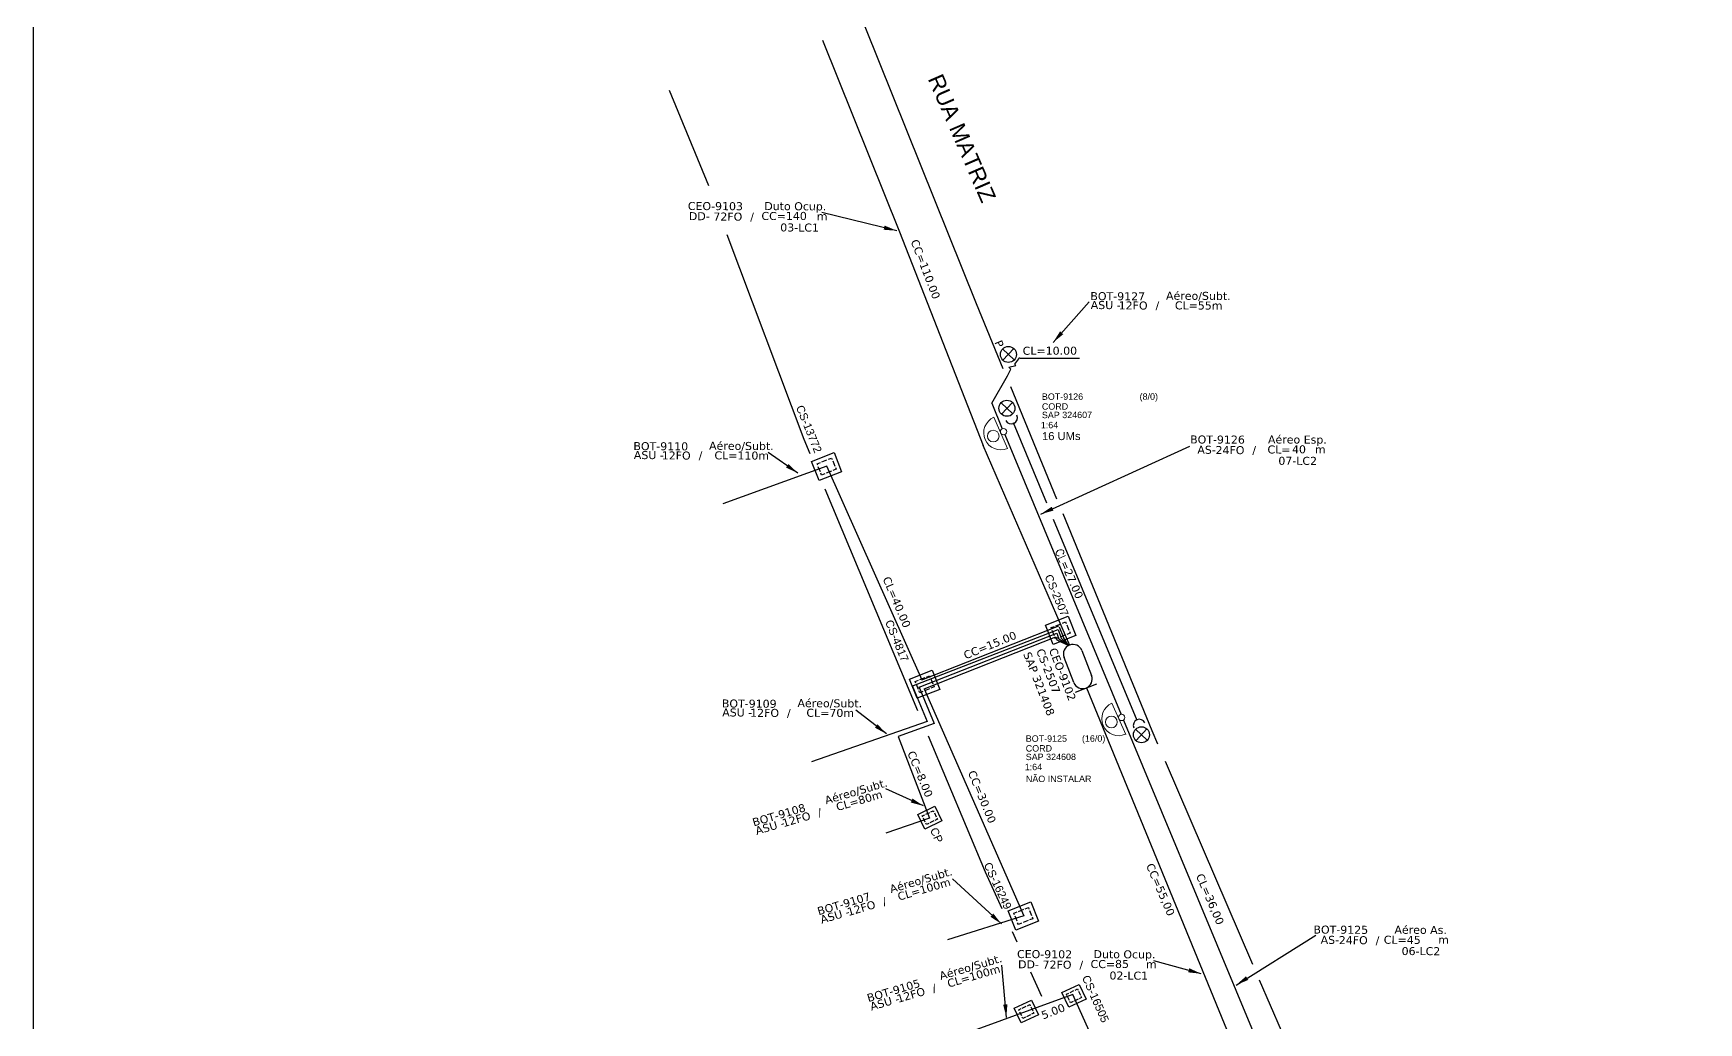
# Model space of a CAD drawing. Extents: x -89 to 749, y 705 to 1299.
# Drawn here: x -89.3 to 166.7, y 907.2 to 1059.2 of the extents above; entities that cross this region are included whole.
import ezdxf
from ezdxf.enums import TextEntityAlignment as Align

# ---------------------------------------------------------------- set-up
doc = ezdxf.new("R2010")
doc.units = 0
for name, color, linetype in [('10.4-Postes', 1, 'Continuous'), ('20.4-CEOS', 1, 'Continuous'), ('20.5-CEO', 1, 'Continuous'), ('CAP a instalar', 1, 'Continuous'), ('CD a instalar', 1, 'Continuous'), ('celulas gpon', 7, 'Continuous'), ('label_cabos', 7, 'Continuous'), ('Legenda', 1, 'Continuous'), ('locais', 7, 'Continuous'), ('locais legendas', 7, 'Continuous'), ('QUADRA', 7, 'Continuous'), ('Segmento de Logradouro Texto', 238, 'Continuous'), ('Subida Lateral', 5, 'Continuous')]:
    doc.layers.add(name, color=color, linetype=linetype)
for name, color, linetype, lineweight in [("20.0-LEGENDA DOS CDO'S", 1, 'Continuous', 0), ('20.2-CDO_POSTE', 1, 'Continuous', 5), ('20.6-CORDOALHA_SUPORTE', 7, 'Continuous', 25), ('CORDOALHA_SUPORTE', 7, 'Continuous', 25)]:
    doc.layers.add(name, color=color, linetype=linetype, lineweight=lineweight)
doc.layers.add('EXTRA', color=50, linetype='Continuous', plot=False)
doc.styles.add('ARIAL', font='arial.ttf')
doc.styles.add('DIGICADE', font='arial.ttf')
doc.styles.add('ROMANS', font='romans')
doc.styles.add('siredit', font='verdana.ttf')
doc.styles.get("Standard").update_dxf_attribs({"font": 'arial.ttf'})
doc.linetypes.add('FENCELINE1', pattern='A,0.25,-0.1,[133,ltypeshp.shx,S=0.1,R=0,X=-0.1,Y=0],-0.1,1', length=1.45)
doc.dimstyles.new('CC', dxfattribs={"dimtxt": 1, "dimasz": 2, "dimexe": 0.18, "dimexo": 0.0625, "dimgap": 0.09, "dimtad": 0, "dimdec": 0, "dimrnd": 1, "dimzin": 0, "dimdsep": 46, "dimtxsty": 'siredit', "dimblk": 'NONE', "dimcen": 0, "dimse1": 1, "dimse2": 1, "dimsd1": 1, "dimsd2": 1, "dimclrt": 7, "dimadec": 0, "dimazin": 0, "dimtfac": 1, "dimtdec": 0, "dimtofl": 0, "dimtmove": 0, "dimatfit": 3, "dimfxl": 0, "dimtolj": 1, "dimtzin": 0, "dimarcsym": 0})

# ---------------------------------------------------------------- blocks, each defined once
blk = doc.blocks.new('LEGENDA DOS CABOS')
at = {"layer": 'EXTRA', "color": 0, "style": 'siredit'}
for tag, p in [('ID', (4.6, 0.97)), ('XX', (9.03, 0.97))]:
    blk.add_attdef(tag, text='', height=0.48, rotation=359.69, dxfattribs=at).set_placement(p, align=Align.MIDDLE_CENTER)
at = {"layer": 'Legenda', "color": 0, "style": 'siredit'}
for tag, p in [('TIPO_CABO', (1.31, 0)), ('CABO', (4.69, -0.05)), ('/', (6.81, -0.05)), ('METROS', (10.03, -0.05))]:
    blk.add_attdef(tag, text='', height=0.8, rotation=359.69, dxfattribs=at).set_placement(p, align=Align.MIDDLE_CENTER)
blk = doc.blocks.new('Inst CDOE-8 CAIXA DIST OPT CDOE 48F_8D C_SPL OPTAP')
at = {"layer": "20.0-LEGENDA DOS CDO'S", "color": 0}
for tag, p, style, flags in [('ID_ATIVIDADE', (0.12, 6.47), 'ARIAL', 3), ('FATOR', (7.92, 6.47), 'ARIAL', 1), ('QTDE', (0.23, -0.97), 'DIGICADE', 3)]:
    blk.add_attdef(tag, p, '', height=0.8, rotation=0.118, dxfattribs=dict(at, style=style, flags=flags))
at = {"layer": "20.0-LEGENDA DOS CDO'S", "color": 0, "style": 'ARIAL'}
for tag, p, height in [('CORDOALHA', (0.12, 4.02), 0.8), ('FID', (0.12, 5.25), 0.8), ('1:XX', (-0.01, 1.7), 0.8), ('SAP', (0.12, 2.96), 0.8), ('UMS', (0.14, 0.22), 1)]:
    blk.add_attdef(tag, p, '', height=height, rotation=0.118, dxfattribs=at)
blk.add_attdef('FIBRAS_UTILIZADAS', text='', height=0.8, rotation=0.118, dxfattribs=at).set_placement((13.48, 5.26), align=Align.CENTER)
blk = doc.blocks.new('*U67')
at = {"color": 0}
blk.add_line((1.51, -1.63), (-2.15, 0.54), dxfattribs=at)
for centre, radius in [((0.2, 0.32), 0.733), ((-0.52, -0.89), 0.393)]:
    blk.add_circle(centre, radius, dxfattribs=at)
blk.add_arc((-0.32, -0.55), 2.12, 329.3268, 149.3268, dxfattribs=at)
blk = doc.blocks.new('MANHOLE_MS')
at = {"color": 0}
for p, q in [((-0.00000604, 0.00000542), (0.00000646, 0.00000542)), ((-0.00000604, -0.00000529), (-0.00000604, 0.00000542)), ((0.00000646, 0.00000542), (0.00000646, -0.00000529)), ((0.00000646, -0.00000529), (-0.00000604, -0.00000529))]:
    blk.add_line(p, q, dxfattribs=at)
for points in [[(-0.00000381, 0.00000234, 0), (-0.00000381, 0.00000319, 0), (-0.00000198, 0.00000319, 0)], [(-0.00000381, -0.00000131, 0), (-0.00000381, 0.00000156, 0)], [(-0.00000121, 0.00000319, 0), (0.00000167, 0.00000319, 0)], [(0.00000244, 0.00000319, 0), (0.00000422, 0.00000319, 0), (0.00000422, 0.00000234, 0)], [(0.00000422, 0.00000156, 0), (0.00000422, -0.00000131, 0)], [(-0.00000198, -0.00000306, 0), (-0.00000381, -0.00000306, 0), (-0.00000381, -0.00000209, 0)], [(0.00000167, -0.00000306, 0), (-0.00000121, -0.00000306, 0)], [(0.00000422, -0.00000209, 0), (0.00000422, -0.00000306, 0), (0.00000244, -0.00000306, 0)]]:
    blk.add_polyline3d(points, dxfattribs=at)
blk = doc.blocks.new('*U70')
at = {"color": 0}
blk.add_line((2.16, -0.54), (-2.09, -0.73), dxfattribs=at)
for centre, radius in [((-0.01, 0.38), 0.733), ((0.05, -1.03), 0.393)]:
    blk.add_circle(centre, radius, dxfattribs=at)
blk.add_arc((0.03, -0.63), 2.12, 2.5635, 182.5635, dxfattribs=at)
blk = doc.blocks.new('Inst CORD ALUMINIO 4.8 MM 3F(sem recursos)')
at = {"layer": '20.6-CORDOALHA_SUPORTE', "color": 0, "lineweight": 0, "style": 'ROMANS'}
blk.add_attdef('LANCE', text='', height=1, dxfattribs=at).set_placement((-0.54, -2.21), align=Align.RIGHT)
at = {"layer": '20.6-CORDOALHA_SUPORTE', "color": 0, "style": 'siredit'}
blk.add_attdef('QTDE', (-0.54, -2.21), '', height=1, rotation=359.69, dxfattribs=at)
at = {"layer": '20.6-CORDOALHA_SUPORTE', "color": 0, "lineweight": 0, "style": 'ROMANS'}
for tag, p, flags in [('FATOR', (-5.2, -4.44), 3), ('ID_ATIVIDADE', (-5.2, -6.67), 3), ('FID', (-5.2, -8.9), 1)]:
    blk.add_attdef(tag, p, '', height=1, dxfattribs=dict(at, flags=flags))
blk = doc.blocks.new('Inst CB AS CFOA-SM-AS-80-TS-24')
at = {"layer": 'label_cabos', "color": 0, "style": 'siredit'}
for tag, flags, p in [('ID_ATIVIDADE', 3, (1.31, 2.67)), ('FATOR', 1, (11.56, 2.55))]:
    blk.add_attdef(tag, text='', height=1, rotation=359.69, dxfattribs=dict(at, flags=flags)).set_placement(p, align=Align.MIDDLE_CENTER)
for tag, p in [('TIPO_CABO', (1.76, 0)), ('DESTINO_CABO', (3.13, 1.26)), ('CABO', (4.69, -0.05)), ('/', (7.71, -0.05)), ('LANCE', (10.81, 0)), ('TIPO_CABO', (13.11, 1.24)), ('UND', (15.96, 0)), ('FID', (13.15, -1.41))]:
    blk.add_attdef(tag, text='', height=1, rotation=359.69, dxfattribs=at).set_placement(p, align=Align.MIDDLE_CENTER)
blk.add_attdef('QTDE', (12.43, -0.47), '', height=1, rotation=359.69, dxfattribs=at)
blk = doc.blocks.new('_None')
blk = doc.blocks.new('Inst CB ESP CFOA-SM-AS-80-TS-24')
at = {"layer": 'label_cabos', "color": 0, "style": 'siredit'}
for tag, flags, p in [('ID_ATIVIDADE', 3, (1.31, 2.67)), ('FATOR', 1, (11.56, 2.55))]:
    blk.add_attdef(tag, text='', height=1, rotation=359.69, dxfattribs=dict(at, flags=flags)).set_placement(p, align=Align.MIDDLE_CENTER)
for tag, p in [('TIPO_CABO', (1.76, 0)), ('DESTINO_CABO', (3.13, 1.26)), ('CABO', (4.69, -0.05)), ('/', (7.71, -0.05)), ('LANCE', (10.81, 0)), ('TIPO_CABO', (13.11, 1.24)), ('UND', (15.96, 0)), ('FID', (13.15, -1.41))]:
    blk.add_attdef(tag, text='', height=1, rotation=359.69, dxfattribs=at).set_placement(p, align=Align.MIDDLE_CENTER)
blk.add_attdef('QTDE', (12.43, -0.47), '', height=1, rotation=359.69, dxfattribs=at)
blk = doc.blocks.new('Inst CB DT OCUP CFOA-SM-DD-S-72')
at = {"layer": 'label_cabos', "color": 0, "style": 'siredit'}
for tag, flags, p in [('ID_ATIVIDADE', 3, (1.31, 2.67)), ('FATOR', 1, (11.56, 2.55))]:
    blk.add_attdef(tag, text='', height=1, rotation=359.69, dxfattribs=dict(at, flags=flags)).set_placement(p, align=Align.MIDDLE_CENTER)
for tag, p in [('TIPO_CABO', (1.11, 0)), ('DESTINO_CABO', (3.13, 1.26)), ('CABO', (4.69, -0.05)), ('/', (7.71, -0.05)), ('LANCE', (10.41, 0.02)), ('TIPO_CABO', (13.11, 1.24)), ('UND', (16.46, 0)), ('FID', (13.65, -1.41))]:
    blk.add_attdef(tag, text='', height=1, rotation=359.69, dxfattribs=at).set_placement(p, align=Align.MIDDLE_CENTER)
blk.add_attdef('QTDE', (11.93, -0.45), '', height=1, rotation=359.69, dxfattribs=at)
blk = doc.blocks.new('CDOE_CT_POSTE')
at = {"layer": "20.0-LEGENDA DOS CDO'S", "color": 0, "style": 'ARIAL'}
for tag, p in [('CDO_N', (0.12, 5.25)), ('CORDOALHA', (0.12, 4.02)), ('SAP', (0.12, 2.96)), ('1:XX', (0.14, 1.23)), ('UMS', (0.14, 0.22))]:
    blk.add_attdef(tag, p, '', height=0.68, rotation=0.118, dxfattribs=at)
blk.add_attdef('FIBRAS_UTILIZADAS', text='', height=0.68, rotation=0.118, dxfattribs=at).set_placement((7.83, 5.26), align=Align.CENTER)

msp = doc.modelspace()

# ---------------------------------------------------------------- linework, layer by layer
msp.add_lwpolyline([(-89.32, 705.02), (749.25, 705.02), (749.25, 1299.02), (-89.32, 1299.02), (-89.32, 705.02)])
at = {"layer": '10.4-Postes', "color": 1}
for p, q in [((59.69, 1010.72), (61.49, 1009.04)), ((61.43, 1010.78), (59.75, 1008.98)), ((59.46, 1002.44), (61.26, 1000.76)), ((61.2, 1002.5), (59.52, 1000.7)), ((80.15, 952.28), (81.95, 950.6)), ((81.89, 952.34), (80.21, 950.54))]:
    msp.add_line(p, q, dxfattribs=at)
for centre in [(60.59, 1009.88), (60.36, 1001.6), (81.05, 951.44)]:
    msp.add_circle(centre, 1.23, dxfattribs=at)
at = {"layer": '20.5-CEO', "color": 7}
for p, q in [((70.64, 959.45), (69.15, 963.3)), ((71.89, 964.37), (73.39, 960.52))]:
    msp.add_line(p, q, dxfattribs=at)
msp.add_lwpolyline([(70.89, 957.97), (74.2, 959.26)], dxfattribs=at)
for centre, start, end in [((70.52, 963.84), 21.241, 201.241), ((72.01, 959.99), 201.241, 21.241)]:
    msp.add_arc(centre, 1.47, start, end, dxfattribs=at)
at = {"layer": 'CAP a instalar', "color": 8, "linetype": 'FENCELINE1', "ltscale": 5}
for points in [[(62.38, 1009.28), (62.38, 1009.28), (71.51, 1009.32)], [(58.03, 1002.38), (60.43, 1006.58)], [(58.03, 1002.38), (59.65, 998.47)], [(47.34, 959.82), (32.66, 992.72), (16.71, 986.94)], [(47.3, 959.9), (68.36, 968.15)], [(45.73, 958.88), (68.22, 967.61)], [(46.86, 958.76), (68.02, 967.03)], [(47.64, 958.47), (67.86, 966.47)], [(45.78, 959.03), (48.09, 953.49), (30.34, 947.3)], [(46.82, 958.86), (49.18, 953.15), (43.63, 951.15), (48.48, 938.64), (41.74, 936.31)], [(47.64, 958.47), (47.64, 958.47), (47.64, 958.47), (62.98, 923.62), (62.98, 923.62)], [(62.98, 923.62), (51.25, 919.9)], [(75.34, 900.8), (70.5, 911.5), (54.04, 905.54)]]:
    msp.add_lwpolyline(points, dxfattribs=at)
at = {"layer": 'CAP a instalar', "color": 7, "linetype": 'FENCELINE1', "ltscale": 5}
for points in [[(60.03, 997.57), (77.93, 954.56)], [(78.29, 953.7), (112.84, 870.7)]]:
    msp.add_lwpolyline(points, dxfattribs=at)
at = {"layer": 'CAP a instalar', "color": 8, "ltscale": 5}
for points in [[(68.41, 968.04), (69.05, 966.4)], [(67.86, 966.47), (68.05, 966)], [(68.02, 967.03), (68.37, 966.13)], [(68.05, 966), (69.83, 965.14)], [(68.22, 967.61), (68.73, 966.29)], [(68.27, 966.2), (68.33, 966.22)], [(69.83, 965.14), (68.37, 966.13)], [(68.73, 966.29), (69.83, 965.14)], [(69.83, 965.14), (69.05, 966.4)]]:
    msp.add_lwpolyline(points, dxfattribs=at)
at = {"layer": 'CD a instalar', "color": 7, "ltscale": 5}
for points in [[(32.03, 1058.15), (43.85, 1028.72)], [(43.85, 1028.72), (56.72, 995.9)], [(56.68, 995.95), (69.98, 965.21)], [(72.6, 958.64), (99.14, 893.96)]]:
    msp.add_lwpolyline(points, dxfattribs=at)
at = {"layer": 'CORDOALHA_SUPORTE'}
for points in [[(60.2, 999.74, 1), (61.9, 1000.54)], [(81.59, 953.25, 1), (79.87, 952.5)]]:
    msp.add_lwpolyline(points, format="xyb", dxfattribs=at)
for points in [[(66.51, 987.04), (61.38, 999.37)], [(80.39, 953.63), (67.55, 984.53)]]:
    msp.add_lwpolyline(points, dxfattribs=at)
at = {"layer": 'QUADRA', "color": 116}
for p, q in [((38.53, 1060.29), (55.65, 1017.69)), ((14.54, 1035.76), (8.49, 1050.42)), ((29.2, 996.8), (17.37, 1028.24)), ((55.65, 1017.69), (59.76, 1007.72)), ((60.9, 1004.95), (68.01, 987.67)), ((30.13, 994.59), (29.2, 996.8)), ((46.68, 955.11), (32.41, 989.15)), ((68.94, 985.41), (82.65, 952.11)), ((57.06, 930.34), (48.31, 951.22)), ((82.65, 952.11), (83.54, 950.06)), ((84.69, 947.38), (98.14, 916.2)), ((59.63, 924.69), (57.06, 930.34)), ((61.95, 919.57), (61.23, 921.14)), ((65.73, 911.21), (64.03, 914.98)), ((99.17, 913.8), (102.54, 905.99))]:
    msp.add_line(p, q, dxfattribs=at)
at = {"layer": 'Subida Lateral', "color": 5}
msp.add_lwpolyline([(60.43, 1006.58), (60.99, 1007.62), (60.65, 1007.92), (61.74, 1008.17), (61.57, 1008.37), (62.35, 1009.41)], dxfattribs=at)

# ---------------------------------------------------------------- block references
at = {"lineweight": 0}
ref = msp.add_blockref('Inst CB DT OCUP CFOA-SM-DD-S-72', (11.7, 1031.12), dxfattribs=dict(at, xscale=1.230426643026703, yscale=1.230426643026703, zscale=1.230426643026703))
ref.add_attrib('DESTINO_CABO', 'CEO-9103', dxfattribs={"layer": 'label_cabos', "color": 0, "height": 1.23, "rotation": 359.69, "style": 'siredit'}).set_placement((15.55, 1032.67), align=Align.MIDDLE_CENTER)
ref.add_attrib('TIPO_CABO', 'Duto Ocup.', dxfattribs={"layer": 'label_cabos', "color": 0, "height": 1.23, "rotation": 359.69, "style": 'siredit'}).set_placement((27.83, 1032.65), align=Align.MIDDLE_CENTER)
ref.add_attrib('/', '/', dxfattribs={"layer": 'label_cabos', "color": 0, "height": 1.23, "rotation": 359.69, "style": 'siredit'}).set_placement((21.19, 1031.06), align=Align.MIDDLE_CENTER)
ref.add_attrib('FID', '03-LC1', dxfattribs={"layer": 'label_cabos', "color": 0, "height": 1.23, "rotation": 359.69, "style": 'siredit'}).set_placement((28.49, 1029.38), align=Align.MIDDLE_CENTER)
ref.add_attrib('LANCE', 'CC=', dxfattribs={"layer": 'label_cabos', "color": 0, "height": 1.23, "rotation": 359.69, "style": 'siredit'}).set_placement((24.51, 1031.15), align=Align.MIDDLE_CENTER)
ref.add_attrib('UND', 'm', dxfattribs={"layer": 'label_cabos', "color": 0, "height": 1.23, "rotation": 359.69, "style": 'siredit'}).set_placement((31.96, 1031.12), align=Align.MIDDLE_CENTER)
ref.add_attrib('CABO', '72FO', dxfattribs={"layer": 'label_cabos', "color": 0, "height": 1.23, "rotation": 359.69, "style": 'siredit'}).set_placement((17.46, 1031.06), align=Align.MIDDLE_CENTER)
ref.add_attrib('TIPO_CABO', 'DD-', dxfattribs={"layer": 'label_cabos', "color": 0, "height": 1.23, "rotation": 359.69, "style": 'siredit'}).set_placement((13.07, 1031.12), align=Align.MIDDLE_CENTER)
ref.add_attrib('QTDE', '140', (26.38, 1030.56), dxfattribs={"layer": 'label_cabos', "color": 0, "height": 1.23, "rotation": 359.69, "style": 'siredit'})
at = {"color": 0, "lineweight": 0, "xscale": 1.230426643026703, "yscale": 1.230426643026703, "zscale": 1.230426643026703, "rotation": 293.9963951192394}
msp.add_blockref('Inst CORD ALUMINIO 4.8 MM 3F(sem recursos)', (71.85, 977.1), dxfattribs=at).add_auto_attribs({'QTDE': '27.00', 'LANCE': 'CL='})
at = {"color": 0, "lineweight": 0}
ref = msp.add_blockref('Inst CB DT OCUP CFOA-SM-DD-S-72', (62.31, 916.17), dxfattribs=dict(at, xscale=1.230426643026703, yscale=1.230426643026703, zscale=1.230426643026703))
ref.add_attrib('DESTINO_CABO', 'CEO-9102', dxfattribs={"layer": 'label_cabos', "color": 0, "height": 1.23, "rotation": 359.69, "style": 'siredit'}).set_placement((66.16, 917.72), align=Align.MIDDLE_CENTER)
ref.add_attrib('TIPO_CABO', 'Duto Ocup.', dxfattribs={"layer": 'label_cabos', "color": 0, "height": 1.23, "rotation": 359.69, "style": 'siredit'}).set_placement((78.44, 917.7), align=Align.MIDDLE_CENTER)
ref.add_attrib('/', '/', dxfattribs={"layer": 'label_cabos', "color": 0, "height": 1.23, "rotation": 359.69, "style": 'siredit'}).set_placement((71.8, 916.11), align=Align.MIDDLE_CENTER)
ref.add_attrib('FID', '02-LC1', dxfattribs={"layer": 'label_cabos', "color": 0, "height": 1.23, "rotation": 359.69, "style": 'siredit'}).set_placement((79.1, 914.43), align=Align.MIDDLE_CENTER)
ref.add_attrib('LANCE', 'CC=', dxfattribs={"layer": 'label_cabos', "color": 0, "height": 1.23, "rotation": 359.69, "style": 'siredit'}).set_placement((75.11, 916.2), align=Align.MIDDLE_CENTER)
ref.add_attrib('UND', 'm', dxfattribs={"layer": 'label_cabos', "color": 0, "height": 1.23, "rotation": 359.69, "style": 'siredit'}).set_placement((82.56, 916.17), align=Align.MIDDLE_CENTER)
ref.add_attrib('CABO', '72FO', dxfattribs={"layer": 'label_cabos', "color": 0, "height": 1.23, "rotation": 359.69, "style": 'siredit'}).set_placement((68.07, 916.11), align=Align.MIDDLE_CENTER)
ref.add_attrib('TIPO_CABO', 'DD-', dxfattribs={"layer": 'label_cabos', "color": 0, "height": 1.23, "rotation": 359.69, "style": 'siredit'}).set_placement((63.68, 916.16), align=Align.MIDDLE_CENTER)
ref.add_attrib('QTDE', '85', (76.98, 915.61), dxfattribs={"layer": 'label_cabos', "color": 0, "height": 1.23, "rotation": 359.69, "style": 'siredit'})
at = {"layer": "20.0-LEGENDA DOS CDO'S", "color": 7, "lineweight": 0, "xscale": 1.230426643026703, "yscale": 1.230426643026703, "zscale": 1.230426643026703}
msp.add_blockref('Inst CDOE-8 CAIXA DIST OPT CDOE 48F_8D C_SPL OPTAP', (65.59, 996.44), dxfattribs=at).add_auto_attribs({'FID': 'BOT-9126', 'CORDOALHA': 'CORD', 'SAP': 'SAP 324607', '1:XX': '1:64', 'UMS': '16 UMs', 'FIBRAS_UTILIZADAS': '(8/0)'})
at = {"layer": "20.0-LEGENDA DOS CDO'S", "color": 252}
ref = msp.add_blockref('CDOE_CT_POSTE', (63.11, 943.9), dxfattribs=dict(at, xscale=1.230426643026703, yscale=1.230426643026703, zscale=1.230426643026703))
ref.add_attrib('CDO_N', 'BOT-9125', (63.26, 950.35), dxfattribs={"color": 0, "height": 0.984, "rotation": 0.118, "style": 'ARIAL'})
ref.add_attrib('CORDOALHA', 'CORD', (63.26, 948.85), dxfattribs={"color": 0, "height": 0.984, "rotation": 0.118, "style": 'ARIAL'})
ref.add_attrib('SAP', 'SAP 324608', (63.26, 947.54), dxfattribs={"color": 0, "height": 0.984, "rotation": 0.118, "style": 'ARIAL'})
ref.add_attrib('1:XX', '1:64', (63.1, 945.99), dxfattribs={"color": 0, "height": 0.984, "rotation": 0.118, "style": 'ARIAL'})
ref.add_attrib('UMS', 'NÃO INSTALAR', (63.28, 944.16), dxfattribs={"color": 0, "height": 0.9843, "rotation": 0.118, "style": 'ARIAL'})
ref.add_attrib('FIBRAS_UTILIZADAS', '     (16/0)', dxfattribs={"color": 0, "height": 0.9843, "rotation": 0.118, "style": 'ARIAL'}).set_placement((72.74, 950.37), align=Align.CENTER)
at = {"layer": '20.2-CDO_POSTE', "color": 7, "xscale": -1.230426643026703, "yscale": 1.230426643026703, "zscale": 1.230426643026703, "rotation": 82.79195663025233}
msp.add_blockref('*U67', (58.68, 997.52), dxfattribs=at)
at = {"layer": '20.2-CDO_POSTE', "color": 252, "xscale": -1.230426643026703, "yscale": 1.230426643026703, "zscale": 1.230426643026703, "rotation": 116.241863522202}
msp.add_blockref('*U70', (76.85, 953.59), dxfattribs=at)
at = {"layer": 'label_cabos', "color": 7, "lineweight": 0}
ref = msp.add_blockref('LEGENDA DOS CABOS', (72.18, 1016.82), dxfattribs=dict(at, xscale=1.230426643026703, yscale=1.230426643026703, zscale=1.230426643026703))
ref.add_attrib('ID', 'BOT-9127', dxfattribs={"color": 0, "height": 1.23, "rotation": 359.69, "style": 'siredit'}).set_placement((77.4, 1018.82), align=Align.MIDDLE_CENTER)
ref.add_attrib('CABO', '12FO', dxfattribs={"color": 0, "height": 1.23, "rotation": 359.69, "style": 'siredit'}).set_placement((79.77, 1017.4), align=Align.MIDDLE_CENTER)
ref.add_attrib('METROS', 'CL=55m', dxfattribs={"color": 0, "height": 1.23, "rotation": 359.69, "style": 'siredit'}).set_placement((89.85, 1017.4), align=Align.MIDDLE_CENTER)
ref.add_attrib('XX', 'Aéreo/Subt.', dxfattribs={"color": 0, "height": 1.2304, "rotation": 359.69, "style": 'siredit'}).set_placement((89.79, 1018.88), align=Align.MIDDLE_CENTER)
ref.add_attrib('/', '/', dxfattribs={"color": 0, "height": 1.23, "rotation": 359.69, "style": 'siredit'}).set_placement((83.49, 1017.4), align=Align.MIDDLE_CENTER)
ref.add_attrib('TIPO_CABO', 'ASU -', dxfattribs={"color": 0, "height": 1.23, "rotation": 359.69, "style": 'siredit'}).set_placement((75.55, 1017.46), align=Align.MIDDLE_CENTER)
at = {"layer": 'label_cabos', "lineweight": 0}
ref = msp.add_blockref('LEGENDA DOS CABOS', (1.94, 993.77), dxfattribs=dict(at, xscale=1.230426643026703, yscale=1.230426643026703, zscale=1.230426643026703))
ref.add_attrib('ID', 'BOT-9110', dxfattribs={"color": 0, "height": 1.23, "rotation": 359.69, "style": 'siredit'}).set_placement((7.15, 995.77), align=Align.MIDDLE_CENTER)
ref.add_attrib('CABO', '12FO', dxfattribs={"color": 0, "height": 1.23, "rotation": 359.69, "style": 'siredit'}).set_placement((9.52, 994.35), align=Align.MIDDLE_CENTER)
ref.add_attrib('METROS', 'CL=110m', dxfattribs={"color": 0, "height": 1.23, "rotation": 359.69, "style": 'siredit'}).set_placement((19.6, 994.35), align=Align.MIDDLE_CENTER)
ref.add_attrib('XX', 'Aéreo/Subt.', dxfattribs={"color": 0, "height": 1.2304, "rotation": 359.69, "style": 'siredit'}).set_placement((19.54, 995.82), align=Align.MIDDLE_CENTER)
ref.add_attrib('/', '/', dxfattribs={"color": 0, "height": 1.23, "rotation": 359.69, "style": 'siredit'}).set_placement((13.25, 994.35), align=Align.MIDDLE_CENTER)
ref.add_attrib('TIPO_CABO', 'ASU -', dxfattribs={"color": 0, "height": 1.23, "rotation": 359.69, "style": 'siredit'}).set_placement((5.31, 994.41), align=Align.MIDDLE_CENTER)
at = {"layer": 'label_cabos'}
ref = msp.add_blockref('Inst CB ESP CFOA-SM-AS-80-TS-24', (88.89, 995.23), dxfattribs=dict(at, xscale=1.230426643026703, yscale=1.230426643026703, zscale=1.230426643026703, rotation=0.1315642785740554))
ref.add_attrib('DESTINO_CABO', 'BOT-9126', dxfattribs={"color": 0, "height": 1.23, "rotation": 359.8216, "style": 'siredit'}).set_placement((92.74, 996.8), align=Align.MIDDLE_CENTER)
ref.add_attrib('TIPO_CABO', 'Aéreo Esp.', dxfattribs={"color": 0, "height": 1.23, "rotation": 359.8216, "style": 'siredit'}).set_placement((105.02, 996.8), align=Align.MIDDLE_CENTER)
ref.add_attrib('CABO', '24FO', dxfattribs={"color": 0, "height": 1.23, "rotation": 359.8216, "style": 'siredit'}).set_placement((94.66, 995.18), align=Align.MIDDLE_CENTER)
ref.add_attrib('/', '/', dxfattribs={"color": 0, "height": 1.23, "rotation": 359.8216, "style": 'siredit'}).set_placement((98.38, 995.19), align=Align.MIDDLE_CENTER)
ref.add_attrib('TIPO_CABO', 'AS-', dxfattribs={"color": 0, "height": 1.23, "rotation": 359.8216, "style": 'siredit'}).set_placement((91.06, 995.23), align=Align.MIDDLE_CENTER)
ref.add_attrib('FID', '07-LC2', dxfattribs={"color": 0, "height": 1.23, "rotation": 359.8216, "style": 'siredit'}).set_placement((105.07, 993.53), align=Align.MIDDLE_CENTER)
ref.add_attrib('LANCE', 'CL=', dxfattribs={"color": 0, "height": 1.23, "rotation": 359.8216, "style": 'siredit'}).set_placement((102.19, 995.27), align=Align.MIDDLE_CENTER)
ref.add_attrib('QTDE', '40', (104.19, 994.69), dxfattribs={"color": 0, "height": 1.23, "rotation": 359.8216, "style": 'siredit'})
ref.add_attrib('UND', 'm', dxfattribs={"color": 0, "height": 1.23, "rotation": 359.8216, "style": 'siredit'}).set_placement((108.54, 995.28), align=Align.MIDDLE_CENTER)
at = {"layer": 'label_cabos', "lineweight": 0}
ref = msp.add_blockref('LEGENDA DOS CABOS', (15.53, 954.21), dxfattribs=dict(at, xscale=1.230426643026703, yscale=1.230426643026703, zscale=1.230426643026703))
ref.add_attrib('ID', 'BOT-9109', dxfattribs={"color": 0, "height": 1.23, "rotation": 359.69, "style": 'siredit'}).set_placement((20.75, 956.22), align=Align.MIDDLE_CENTER)
ref.add_attrib('CABO', '12FO', dxfattribs={"color": 0, "height": 1.23, "rotation": 359.69, "style": 'siredit'}).set_placement((23.11, 954.8), align=Align.MIDDLE_CENTER)
ref.add_attrib('METROS', 'CL=70m', dxfattribs={"color": 0, "height": 1.23, "rotation": 359.69, "style": 'siredit'}).set_placement((33.2, 954.8), align=Align.MIDDLE_CENTER)
ref.add_attrib('XX', 'Aéreo/Subt.', dxfattribs={"color": 0, "height": 1.2304, "rotation": 359.69, "style": 'siredit'}).set_placement((33.13, 956.27), align=Align.MIDDLE_CENTER)
ref.add_attrib('/', '/', dxfattribs={"color": 0, "height": 1.23, "rotation": 359.69, "style": 'siredit'}).set_placement((26.84, 954.8), align=Align.MIDDLE_CENTER)
ref.add_attrib('TIPO_CABO', 'ASU -', dxfattribs={"color": 0, "height": 1.23, "rotation": 359.69, "style": 'siredit'}).set_placement((18.9, 954.86), align=Align.MIDDLE_CENTER)
ref = msp.add_blockref('LEGENDA DOS CABOS', (20.89, 935.7), dxfattribs=dict(at, xscale=1.230426643026704, yscale=1.230426643026704, zscale=1.230426643026704, rotation=16.68382903938921))
ref.add_attrib('ID', 'BOT-9108', dxfattribs={"color": 0, "height": 1.23, "rotation": 16.3738, "style": 'siredit'}).set_placement((25.31, 939.12), align=Align.MIDDLE_CENTER)
ref.add_attrib('CABO', '12FO', dxfattribs={"color": 0, "height": 1.23, "rotation": 16.3738, "style": 'siredit'}).set_placement((27.99, 938.44), align=Align.MIDDLE_CENTER)
ref.add_attrib('METROS', 'CL=80m', dxfattribs={"color": 0, "height": 1.23, "rotation": 16.3738, "style": 'siredit'}).set_placement((37.65, 941.33), align=Align.MIDDLE_CENTER)
ref.add_attrib('XX', 'Aéreo/Subt.', dxfattribs={"color": 0, "height": 1.2304, "rotation": 16.3738, "style": 'siredit'}).set_placement((37.16, 942.73), align=Align.MIDDLE_CENTER)
ref.add_attrib('/', '/', dxfattribs={"color": 0, "height": 1.23, "rotation": 16.3738, "style": 'siredit'}).set_placement((31.56, 939.51), align=Align.MIDDLE_CENTER)
ref.add_attrib('TIPO_CABO', 'ASU -', dxfattribs={"color": 0, "height": 1.23, "rotation": 16.3738, "style": 'siredit'}).set_placement((23.93, 937.29), align=Align.MIDDLE_CENTER)
ref = msp.add_blockref('LEGENDA DOS CABOS', (30.87, 922.05), dxfattribs=dict(at, xscale=1.230426643026703, yscale=1.230426643026703, zscale=1.230426643026703, rotation=16.72513477928533))
ref.add_attrib('ID', 'BOT-9107', dxfattribs={"color": 0, "height": 1.23, "rotation": 16.4151, "style": 'siredit'}).set_placement((35.29, 925.47), align=Align.MIDDLE_CENTER)
ref.add_attrib('CABO', '12FO', dxfattribs={"color": 0, "height": 1.23, "rotation": 16.4151, "style": 'siredit'}).set_placement((37.97, 924.79), align=Align.MIDDLE_CENTER)
ref.add_attrib('METROS', 'CL=100m', dxfattribs={"color": 0, "height": 1.23, "rotation": 16.4151, "style": 'siredit'}).set_placement((47.62, 927.7), align=Align.MIDDLE_CENTER)
ref.add_attrib('XX', 'Aéreo/Subt.', dxfattribs={"color": 0, "height": 1.2304, "rotation": 16.4151, "style": 'siredit'}).set_placement((47.14, 929.09), align=Align.MIDDLE_CENTER)
ref.add_attrib('/', '/', dxfattribs={"color": 0, "height": 1.23, "rotation": 16.4151, "style": 'siredit'}).set_placement((41.54, 925.87), align=Align.MIDDLE_CENTER)
ref.add_attrib('TIPO_CABO', 'ASU -', dxfattribs={"color": 0, "height": 1.23, "rotation": 16.4151, "style": 'siredit'}).set_placement((33.92, 923.64), align=Align.MIDDLE_CENTER)
at = {"layer": 'label_cabos'}
ref = msp.add_blockref('Inst CB AS CFOA-SM-AS-80-TS-24', (107.84, 919.93), dxfattribs=dict(at, xscale=1.230426643026703, yscale=1.230426643026703, zscale=1.230426643026703))
ref.add_attrib('DESTINO_CABO', 'BOT-9125', dxfattribs={"color": 0, "height": 1.23, "rotation": 359.69, "style": 'siredit'}).set_placement((111.7, 921.48), align=Align.MIDDLE_CENTER)
ref.add_attrib('TIPO_CABO', 'Aéreo As.', dxfattribs={"color": 0, "height": 1.23, "rotation": 359.69, "style": 'siredit'}).set_placement((123.97, 921.46), align=Align.MIDDLE_CENTER)
ref.add_attrib('CABO', '24FO', dxfattribs={"color": 0, "height": 1.23, "rotation": 359.69, "style": 'siredit'}).set_placement((113.61, 919.87), align=Align.MIDDLE_CENTER)
ref.add_attrib('/', '/', dxfattribs={"color": 0, "height": 1.23, "rotation": 359.69, "style": 'siredit'}).set_placement((117.34, 919.87), align=Align.MIDDLE_CENTER)
ref.add_attrib('TIPO_CABO', 'AS-', dxfattribs={"color": 0, "height": 1.23, "rotation": 359.69, "style": 'siredit'}).set_placement((110.01, 919.92), align=Align.MIDDLE_CENTER)
ref.add_attrib('FID', '06-LC2', dxfattribs={"color": 0, "height": 1.23, "rotation": 359.69, "style": 'siredit'}).set_placement((124.02, 918.19), align=Align.MIDDLE_CENTER)
ref.add_attrib('LANCE', 'CL=45', dxfattribs={"color": 0, "height": 1.23, "rotation": 359.69, "style": 'siredit'}).set_placement((121.14, 919.93), align=Align.MIDDLE_CENTER)
ref.add_attrib('UND', 'm', dxfattribs={"color": 0, "height": 1.23, "rotation": 359.69, "style": 'siredit'}).set_placement((127.49, 919.93), align=Align.MIDDLE_CENTER)
at = {"layer": 'label_cabos', "lineweight": 0}
ref = msp.add_blockref('LEGENDA DOS CABOS', (38.51, 908.71), dxfattribs=dict(at, xscale=1.230426643026703, yscale=1.230426643026703, zscale=1.230426643026703, rotation=16.72513477928533))
ref.add_attrib('ID', 'BOT-9105', dxfattribs={"color": 0, "height": 1.23, "rotation": 16.4151, "style": 'siredit'}).set_placement((42.93, 912.13), align=Align.MIDDLE_CENTER)
ref.add_attrib('CABO', '12FO', dxfattribs={"color": 0, "height": 1.23, "rotation": 16.4151, "style": 'siredit'}).set_placement((45.61, 911.45), align=Align.MIDDLE_CENTER)
ref.add_attrib('METROS', 'CL=100m', dxfattribs={"color": 0, "height": 1.23, "rotation": 16.4151, "style": 'siredit'}).set_placement((55.26, 914.35), align=Align.MIDDLE_CENTER)
ref.add_attrib('XX', 'Aéreo/Subt.', dxfattribs={"color": 0, "height": 1.2304, "rotation": 16.4151, "style": 'siredit'}).set_placement((54.78, 915.74), align=Align.MIDDLE_CENTER)
ref.add_attrib('/', '/', dxfattribs={"color": 0, "height": 1.23, "rotation": 16.4151, "style": 'siredit'}).set_placement((49.17, 912.52), align=Align.MIDDLE_CENTER)
ref.add_attrib('TIPO_CABO', 'ASU -', dxfattribs={"color": 0, "height": 1.23, "rotation": 16.4151, "style": 'siredit'}).set_placement((41.56, 910.29), align=Align.MIDDLE_CENTER)
at = {"layer": 'locais', "color": 30}
for p, xscale, yscale, zscale, rotation in [((32.59, 992.61), 297658.2603777304, 297658.2603777304, 297658.2603777304, 21.63944506376703), ((32.59, 992.61), 297658.2603777304, 297658.2603777304, 297658.2603777304, 21.63944506376703), ((68.57, 967.43), 297658.2603777304, 297658.2603777304, 297658.2603777304, 21.63944506376703), ((68.57, 967.43), 297658.2603777304, 297658.2603777304, 297658.2603777304, 21.63944506376703), ((47.67, 959.16), 297658.2603777304, 297658.2603777304, 297658.2603777304, 21.63944506376703), ((48.48, 938.67), 233744.0118232668, 233744.0118232668, 233744.0118232668, 25.5273547101406), ((62.84, 923.55), 297658.2603777304, 297658.2603777304, 297658.2603777304, 21.63944506376703), ((62.84, 923.55), 297658.2603777304, 297658.2603777304, 297658.2603777304, 21.63944506376703), ((70.64, 911.28), 233744.0118232668, 233744.0118232668, 233744.0118232668, 25.5273547101406), ((63.31, 908.88), 233744.0118232668, 233744.0118232668, 233744.0118232668, 25.5273547101406)]:
    msp.add_blockref('MANHOLE_MS', p, dxfattribs=dict(at, xscale=xscale, yscale=yscale, zscale=zscale, rotation=rotation))

# ---------------------------------------------------------------- texts
at = {"layer": '20.4-CEOS', "color": 7, "lineweight": 0, "style": 'siredit'}
msp.add_text('CEO-9102', height=1.242, rotation=291.241, dxfattribs=at).set_placement((69.5, 960.95), align=Align.TOP_CENTER)
at = {"layer": '20.5-CEO', "color": 7, "lineweight": 0, "style": 'siredit'}
for s, p in [('SAP 321408', (65.89, 959.48)), ('CS-2507', (67.31, 961.45))]:
    msp.add_text(s, height=1.247, rotation=291.241, dxfattribs=at).set_placement(p, align=Align.TOP_CENTER)
at = {"layer": 'celulas gpon', "style": 'siredit'}
for s, rotation, p in [('CC=110.00', 291.0155, (45.55, 1027.27)), ('CL=10.00', 0.082, (62.79, 1009.83)), ('CL=40.00', 293.1156, (41.23, 975.42)), ('CC=15.00', 22.2598, (54.02, 963.01)), ('CC=8.00', 292.4077, (45.03, 948.64)), ('CC=30.00', 292.4077, (54.34, 945.64)), ('CC=55,00', 293.1156, (81.73, 931.36)), ('CL=36,00', 293.1156, (89.4, 929.78)), ('5.00', 21.2728, (65.94, 907.68))]:
    msp.add_text(s, height=1.23, rotation=rotation, dxfattribs=at).set_placement(p)
at = {"layer": 'celulas gpon', "color": 1, "style": 'siredit'}
msp.add_text('P', height=1.23, rotation=292.7666, dxfattribs=at).set_placement((58.42, 1011.75))
at = {"layer": 'locais legendas', "color": 30}
for s, rotation, p in [('CS-13772', 292.0978, (27.91, 1001.77)), ('CS-2507', 292.7882, (66.13, 975.76)), ('CS-4817', 292.3415, (41.6, 968.78)), ('CP', 293.7495, (48.51, 936.84)), ('CS-16249', 295.0043, (56.77, 931.47)), ('CS-16505', 293.7495, (71.87, 914.15))]:
    msp.add_text(s, height=1.23, rotation=rotation, dxfattribs=at).set_placement(p)
at = {"layer": 'Segmento de Logradouro Texto', "color": 4, "linetype": 'Continuous', "insert": (50.42, 1053.23), "char_height": 2.4609, "width": 24.2644, "attachment_point": 1, "rotation": 293.4427, "style": 'DIGICADE'}
msp.add_mtext('\\o\\l\\fArial|b0|i0|c0|p34;\\T1.0000000000;\\W1.0000000000;RUA MATRIZ', dxfattribs=at)

# ---------------------------------------------------------------- leaders
at = {"layer": 'label_cabos'}
for points in [[(43.43, 1028.89), (31.89, 1031.67)], [(67.45, 1011.71), (73.01, 1017.95)], [(28.24, 991.62), (23.65, 994.83)], [(65.57, 985.35), (88.47, 995.79)], [(41.85, 951.56), (37.13, 955.23)], [(47.54, 940.5), (41.75, 943.12)], [(59.53, 922.36), (51.99, 929.28)], [(95.6, 912.98), (107.85, 920.64)], [(90.24, 914.72), (82.93, 916.7)], [(60.29, 908.01), (59.56, 916.03)]]:
    msp.add_leader(points, dimstyle='CC', override={"dimgap": 0.09, "dimtad": 0}, dxfattribs=at)

doc.saveas('drawing.dxf')
